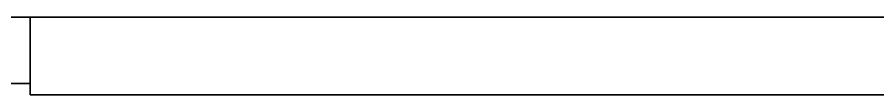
# Model space of a CAD drawing. Extents: x 386 to 1062, y 188 to 634.
# Drawn here: x 424.33 to 457.65, y 421.25 to 424.25 of the extents above; entities that cross this region are included whole.
import ezdxf

# ---------------------------------------------------------------- set-up
doc = ezdxf.new("R2010")
doc.units = 0

msp = doc.modelspace()

# ---------------------------------------------------------------- linework, layer by layer
at = {"color": 7, "lineweight": 35, "ltscale": 0.025}
for p, q in [((423.828, 424.245), (424.828, 424.245)), ((423.828, 421.684), (424.828, 421.684))]:
    msp.add_line(p, q, dxfattribs=at)
at = {"color": 7, "lineweight": 35, "ltscale": 0.0375}
for p, q in [((424.828, 424.245), (424.828, 422.745)), ((424.828, 422.745), (424.828, 421.245))]:
    msp.add_line(p, q, dxfattribs=at)
at = {"color": 7, "lineweight": 35}
for p, q in [((520.328, 424.245), (424.828, 424.245)), ((520.328, 421.245), (424.828, 421.245))]:
    msp.add_line(p, q, dxfattribs=at)
at = {"color": 7, "lineweight": 35, "ltscale": 0.064016}
msp.add_line((424.828, 421.684), (424.828, 424.245), dxfattribs=at)

doc.saveas('drawing.dxf')
